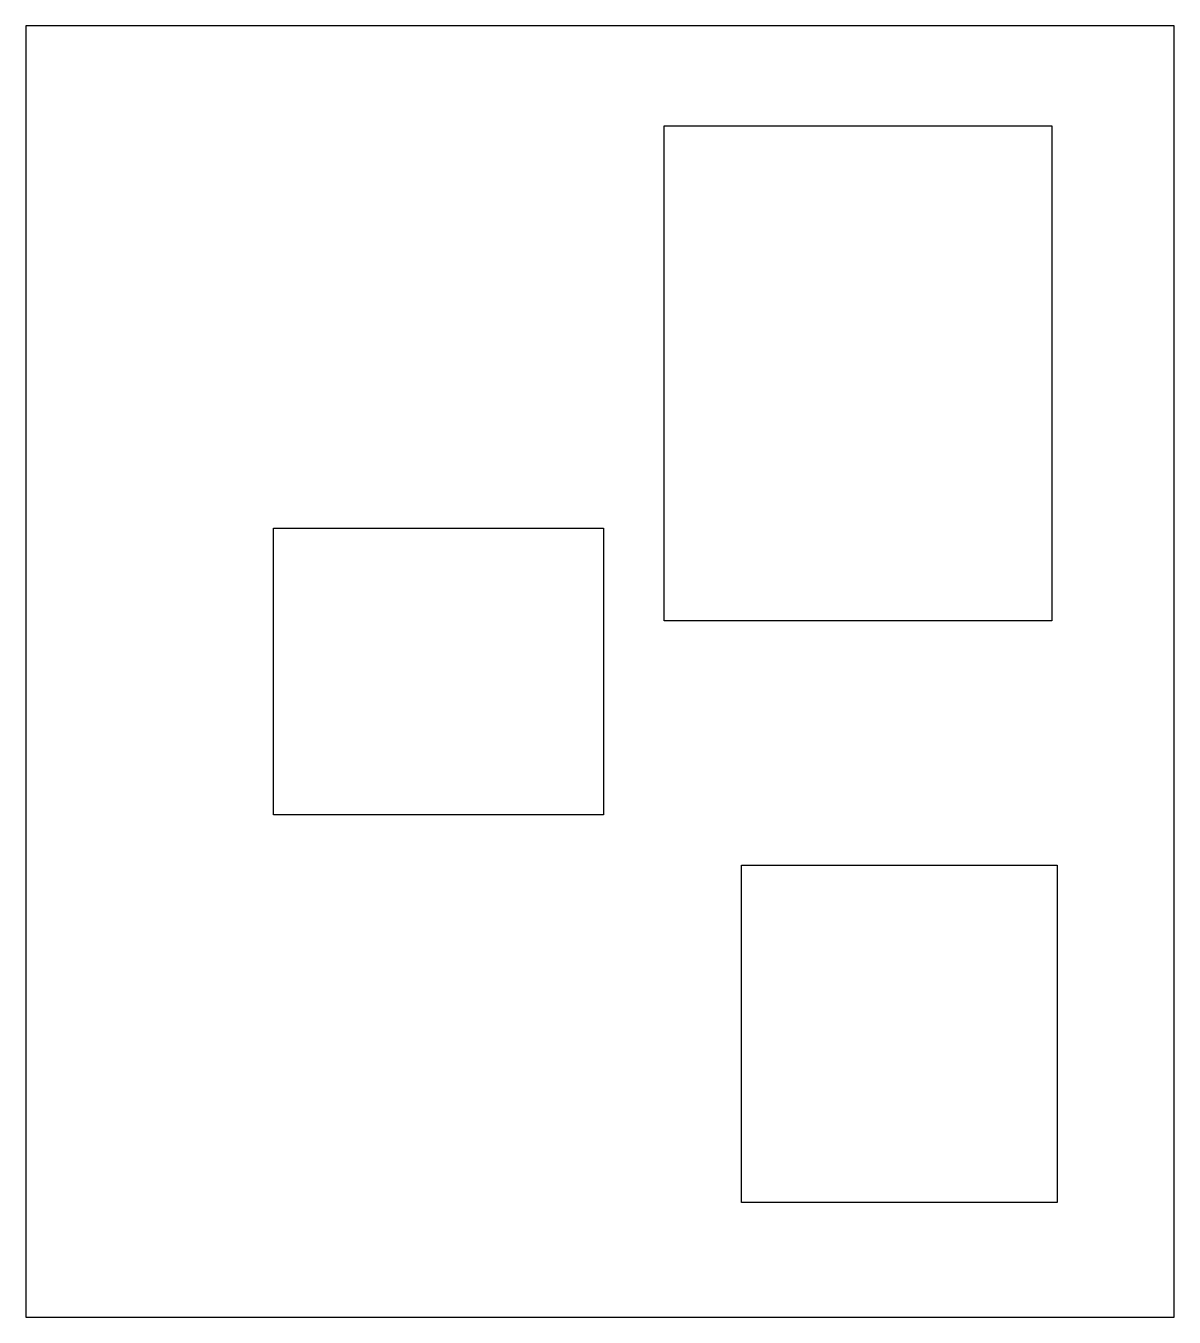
# Model space of a CAD drawing. Header units: millimetres. Extents: x -70 to 90, y -90 to 90.
import ezdxf

# ---------------------------------------------------------------- set-up
doc = ezdxf.new("R2010")
doc.units = ezdxf.units.MM

msp = doc.modelspace()

# ---------------------------------------------------------------- linework, layer by layer
for points in [[(90, 90), (-70, 90), (-70, -90), (90, -90)], [(72.94, 7.07), (18.94, 7.07), (18.94, 76.07), (72.94, 76.07)], [(-35.5, 20), (10.5, 20), (10.5, -20), (-35.5, -20)], [(73.71, -27), (73.71, -74), (29.71, -74), (29.71, -27)]]:
    msp.add_lwpolyline(points, close=True)

doc.saveas('drawing.dxf')
